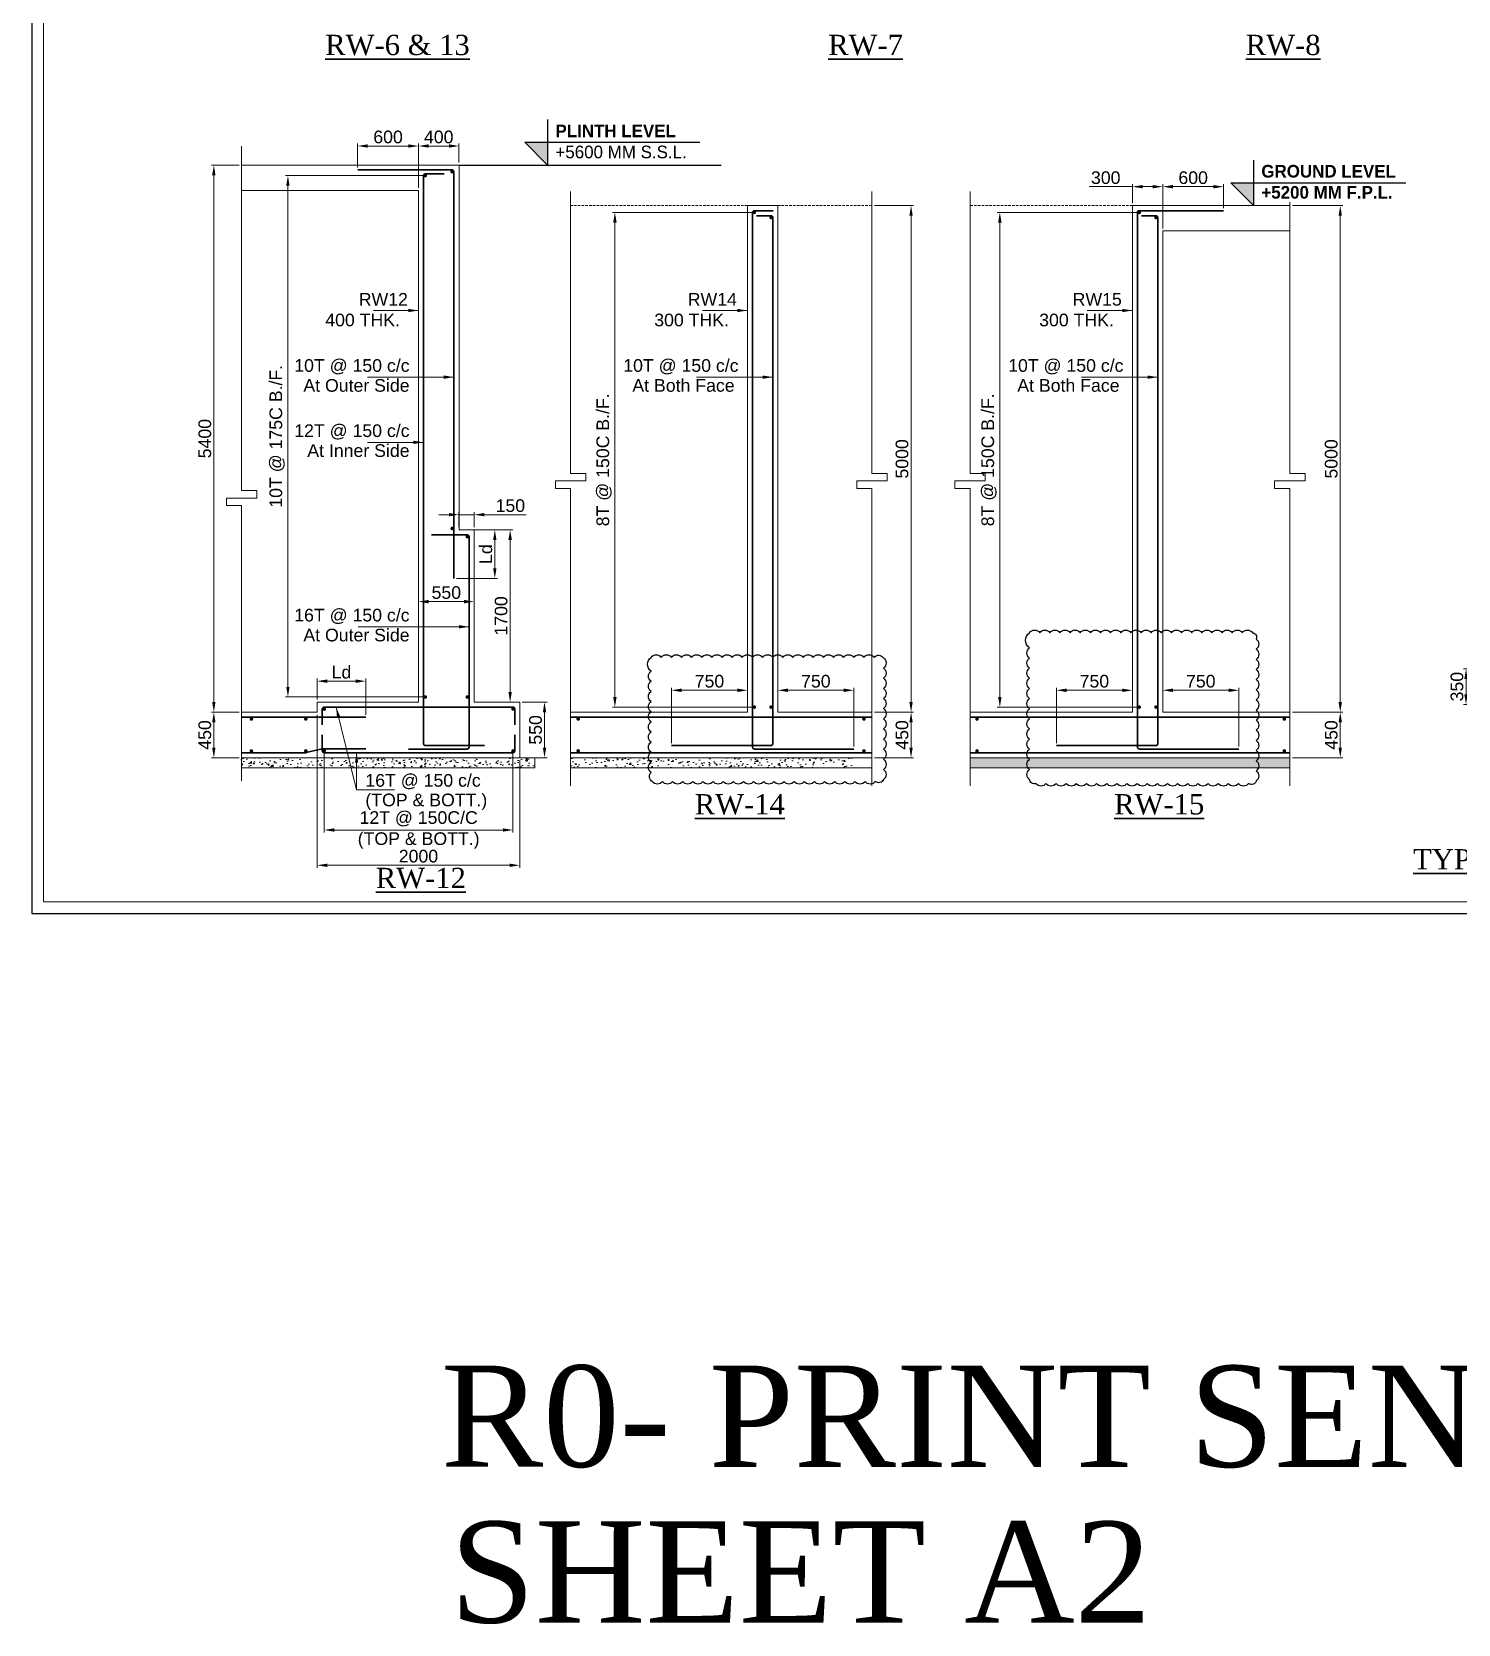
# Model space of a CAD drawing. Header units: millimetres. Extents: x 99112 to 332273, y 431815 to 552227.
# Drawn here: x 250858 to 264934, y 465558 to 481275 of the extents above; entities that cross this region are included whole.
import ezdxf

# ---------------------------------------------------------------- set-up
doc = ezdxf.new("R2010")
doc.units = ezdxf.units.MM
doc.header["$LTSCALE"] = 100
doc.header["$MEASUREMENT"] = 0
doc.linetypes.add('HIDDEN', pattern=[0.375, 0.25, -0.125])
for name, color, linetype, lineweight in [('CONCRETE', 7, 'Continuous', 20), ('DIM', 8, 'Continuous', 13), ('DONUT', 2, 'Continuous', 20), ('MAIN TEXT', 6, 'Continuous', 30), ('P.C.C HATCH', 8, 'Continuous', 20), ('REINF', 4, 'Continuous', 30), ('S- LEVEL', 1, 'Continuous', 25), ('SUNK', 251, 'Continuous', 9), ('TEXT', 255, 'Continuous', 25)]:
    doc.layers.add(name, color=color, linetype=linetype, lineweight=lineweight)
doc.layers.add('SBC COMMENTS', color=6, linetype='Continuous')
doc.styles.add('03_ALL SECTIONS.$0$STD-125', font='', dxfattribs={"height": 250})
doc.styles.add('ARIAL', font='arial.ttf')
doc.styles.add('TIMES NEW ROMAN', font='times.ttf', dxfattribs={"width": 0.8, "height": 12})
doc.styles.get('03_ALL SECTIONS.$0$STD-125').set_extended_font_data('Century Gothic')
doc.dimstyles.new('50', dxfattribs={"dimscale": 50, "dimtxt": 2.5, "dimasz": 2, "dimexe": 0.5, "dimexo": 0.5, "dimgap": 0.5, "dimtad": 1, "dimdec": 0, "dimzin": 3, "dimdsep": 46, "dimtxsty": 'ARIAL', "dimcen": 0, "dimdle": 1, "dimclrd": 256, "dimclre": 256, "dimclrt": 7, "dimadec": 0, "dimazin": 0, "dimtfac": 1, "dimtdec": 0, "dimtmove": 0, "dimatfit": 3, "dimfxl": 0, "dimtolj": 1, "dimtzin": 0, "dimlwd": -1, "dimlwe": -1, "dimarcsym": 0})
pattern_1 = [(50, (175759.28, 499995.12), (143.45204, -12.55043), [15, -165]), (355, (175759.28, 499995.12), (-27.75027, 150.43843), [12, -132]), (100.4514, (175771.23, 499994.08), (115.70188, 137.8879), [12.74804, -140.22842]), (46.1842, (175759.28, 500035.12), (213.4482, -33.1038), [22.5, -247.5]), (96.6356, (175777.07, 500032.36), (186.93254, 194.82357), [19.12206, -210.3426]), (351.1842, (175759.28, 500035.12), (186.9324, 194.8237), [18, -198]), (21, (175779.28, 500025.12), (119.38141, -80.52378), [15, -165]), (326, (175779.28, 500025.12), (48.66307, 145.03), [12, -132]), (71.4514, (175789.23, 500018.41), (168.04453, 64.5061), [12.74804, -140.22842]), (37.5, (175759.28, 499995.12), (2.43197, 66.57877), [0, -130.4, 0, -134, 0, -132.5]), (7.5, (175759.28, 499995.12), (52.61391, 78.88234), [0, -76.4, 0, -127.4, 0, -50.5]), (327.5, (175714.68, 499995.12), (106.764487, -4.510974), [0, -50, 0, -156, 0, -207]), (317.5, (175694.68, 499995.12), (116.63723, 20.021), [0, -65, 0, -103.6, 0, -147])]

# ---------------------------------------------------------------- blocks, each defined once
blk = doc.blocks.new('*D475')
at = {"layer": 'DIM', "transparency": 16777216}
for p, q in [((259173, 479560), (259560, 479560)), ((259535, 479460), (259535, 474660)), ((259173, 474560), (259560, 474560))]:
    blk.add_line(p, q, dxfattribs=at)
for points in [[(259551, 479460), (259518, 479460), (259535, 479560)], [(259518, 474660), (259551, 474660), (259535, 474560)]]:
    blk.add_solid(points, dxfattribs=at)
at = {"layer": 'DIM', "color": 7, "transparency": 16777216, "insert": (259446, 477060), "char_height": 125, "attachment_point": 5, "rotation": 90, "style": 'ARIAL'}
blk.add_mtext('\\A1;5000', dxfattribs=at)
blk = doc.blocks.new('*D477')
at = {"layer": 'DIM', "transparency": 16777216}
for p, q in [((259173, 474560), (259560, 474560)), ((259535, 474210), (259535, 474460)), ((259173, 474110), (259560, 474110))]:
    blk.add_line(p, q, dxfattribs=at)
for points in [[(259551, 474460), (259518, 474460), (259535, 474560)], [(259518, 474210), (259551, 474210), (259535, 474110)]]:
    blk.add_solid(points, dxfattribs=at)
at = {"layer": 'DIM', "color": 7, "transparency": 16777216, "insert": (259446, 474335), "char_height": 125, "attachment_point": 5, "rotation": 90, "style": 'ARIAL'}
blk.add_mtext('\\A1;450', dxfattribs=at)
blk = doc.blocks.new('*D470')
at = {"layer": 'DIM', "transparency": 16777216}
for p, q in [((263298, 479560), (263796, 479560)), ((263771, 479460), (263771, 474660)), ((263298, 474560), (263796, 474560))]:
    blk.add_line(p, q, dxfattribs=at)
for points in [[(263787, 479460), (263754, 479460), (263771, 479560)], [(263754, 474660), (263787, 474660), (263771, 474560)]]:
    blk.add_solid(points, dxfattribs=at)
at = {"layer": 'DIM', "color": 7, "transparency": 16777216, "insert": (263682, 477060), "char_height": 125, "attachment_point": 5, "rotation": 90, "style": 'ARIAL'}
blk.add_mtext('\\A1;5000', dxfattribs=at)
blk = doc.blocks.new('*D471')
at = {"layer": 'DIM', "transparency": 16777216}
for p, q in [((263298, 474560), (263796, 474560)), ((263771, 474210), (263771, 474460)), ((263298, 474110), (263796, 474110))]:
    blk.add_line(p, q, dxfattribs=at)
for points in [[(263787, 474460), (263754, 474460), (263771, 474560)], [(263754, 474210), (263787, 474210), (263771, 474110)]]:
    blk.add_solid(points, dxfattribs=at)
at = {"layer": 'DIM', "color": 7, "transparency": 16777216, "insert": (263682, 474335), "char_height": 125, "attachment_point": 5, "rotation": 90, "style": 'ARIAL'}
blk.add_mtext('\\A1;450', dxfattribs=at)
blk = doc.blocks.new('*D474')
at = {"layer": 'DIM', "transparency": 16777216}
for p, q in [((254673, 479735), (254673, 480173)), ((254773, 480148), (254973, 480148)), ((255073, 479985), (255073, 480173))]:
    blk.add_line(p, q, dxfattribs=at)
for points in [[(254773, 480165), (254773, 480132), (254673, 480148)], [(254973, 480132), (254973, 480165), (255073, 480148)]]:
    blk.add_solid(points, dxfattribs=at)
at = {"layer": 'DIM', "color": 7, "transparency": 16777216, "insert": (254873, 480237), "char_height": 125, "attachment_point": 5, "style": 'ARIAL'}
blk.add_mtext('\\A1;400', dxfattribs=at)
blk = doc.blocks.new('*D478')
at = {"layer": 'DIM', "transparency": 16777216}
for p, q in [((254073, 479937), (254073, 480173)), ((254573, 480148), (254173, 480148)), ((254673, 479985), (254673, 480173))]:
    blk.add_line(p, q, dxfattribs=at)
for points in [[(254173, 480165), (254173, 480132), (254073, 480148)], [(254573, 480132), (254573, 480165), (254673, 480148)]]:
    blk.add_solid(points, dxfattribs=at)
at = {"layer": 'DIM', "color": 7, "transparency": 16777216, "insert": (254373, 480237), "char_height": 125, "attachment_point": 5, "style": 'ARIAL'}
blk.add_mtext('\\A1;600', dxfattribs=at)
blk = doc.blocks.new('*D484')
at = {"layer": 'DIM', "transparency": 16777216}
for p, q in [((257962, 479493), (256587, 479493)), ((256612, 479393), (256612, 474710)), ((257963, 474610), (256587, 474610))]:
    blk.add_line(p, q, dxfattribs=at)
for points in [[(256629, 479393), (256595, 479393), (256612, 479493)], [(256595, 474710), (256629, 474710), (256612, 474610)]]:
    blk.add_solid(points, dxfattribs=at)
at = {"layer": 'DIM', "color": 7, "transparency": 16777216, "insert": (256505, 477051), "char_height": 125, "attachment_point": 5, "rotation": 90, "style": 'ARIAL'}
blk.add_mtext('\\A1;8T @ 150C B./F.', dxfattribs=at)
blk = doc.blocks.new('*D485')
at = {"layer": 'DIM', "transparency": 16777216}
for p, q in [((254716, 479856), (253360, 479856)), ((253385, 479756), (253385, 474810)), ((254716, 474710), (253360, 474710))]:
    blk.add_line(p, q, dxfattribs=at)
for points in [[(253401, 479756), (253368, 479756), (253385, 479856)], [(253368, 474810), (253401, 474810), (253385, 474710)]]:
    blk.add_solid(points, dxfattribs=at)
at = {"layer": 'DIM', "color": 7, "transparency": 16777216, "insert": (253278, 477283), "char_height": 125, "attachment_point": 5, "rotation": 90, "style": 'ARIAL'}
blk.add_mtext('\\A1;10T @ 175C B./F.', dxfattribs=at)
blk = doc.blocks.new('*D486')
at = {"layer": 'DIM', "transparency": 16777216}
for p, q in [((261762, 479493), (260386, 479493)), ((260411, 479393), (260411, 474710)), ((261762, 474610), (260386, 474610))]:
    blk.add_line(p, q, dxfattribs=at)
for points in [[(260428, 479393), (260394, 479393), (260411, 479493)], [(260394, 474710), (260428, 474710), (260411, 474610)]]:
    blk.add_solid(points, dxfattribs=at)
at = {"layer": 'DIM', "color": 7, "transparency": 16777216, "insert": (260304, 477051), "char_height": 125, "attachment_point": 5, "rotation": 90, "style": 'ARIAL'}
blk.add_mtext('\\A1;8T @ 150C B./F.', dxfattribs=at)
blk = doc.blocks.new('03_ALL SECTIONS.$0$A$C3CA661EA')
at = {"layer": 'S- LEVEL', "ltscale": 1000}
h = blk.add_hatch(color=67, dxfattribs=at)
h.dxf.hatch_style = 1
h.paths.add_polyline_path([(0, 300), (-300, 300), (0, 0)])
blk.add_lwpolyline([(0, 600), (0, 0), (-300, 300), (2004, 300)], dxfattribs=at)
blk = doc.blocks.new('*D552')
at = {"layer": 'DIM', "transparency": 16777216}
for p, q in [((265162, 474987), (264987, 474987)), ((265012, 474737), (265012, 474887)), ((265162, 474637), (264987, 474637))]:
    blk.add_line(p, q, dxfattribs=at)
for points in [[(265028, 474887), (264995, 474887), (265012, 474987)], [(264995, 474737), (265028, 474737), (265012, 474637)]]:
    blk.add_solid(points, dxfattribs=at)
at = {"layer": 'DIM', "color": 7, "transparency": 16777216, "insert": (264923, 474812), "char_height": 125, "attachment_point": 5, "rotation": 90, "style": 'ARIAL'}
blk.add_mtext('\\A1;350', dxfattribs=at)
blk = doc.blocks.new('*D558')
at = {"layer": 'DIM', "transparency": 16777216}
for p, q in [((252902, 479960), (252629, 479960)), ((252654, 479860), (252654, 474660)), ((252902, 474560), (252629, 474560))]:
    blk.add_line(p, q, dxfattribs=at)
for points in [[(252670, 479860), (252637, 479860), (252654, 479960)], [(252637, 474660), (252670, 474660), (252654, 474560)]]:
    blk.add_solid(points, dxfattribs=at)
at = {"layer": 'DIM', "color": 7, "transparency": 16777216, "insert": (252565, 477260), "char_height": 125, "attachment_point": 5, "rotation": 90, "style": 'ARIAL'}
blk.add_mtext('\\A1;5400', dxfattribs=at)
blk = doc.blocks.new('*D559')
at = {"layer": 'DIM', "transparency": 16777216}
for p, q in [((252902, 474560), (252629, 474560)), ((252654, 474460), (252654, 474210)), ((252902, 474110), (252629, 474110))]:
    blk.add_line(p, q, dxfattribs=at)
for points in [[(252670, 474460), (252637, 474460), (252654, 474560)], [(252637, 474210), (252670, 474210), (252654, 474110)]]:
    blk.add_solid(points, dxfattribs=at)
at = {"layer": 'DIM', "color": 7, "transparency": 16777216, "insert": (252565, 474335), "char_height": 125, "attachment_point": 5, "rotation": 90, "style": 'ARIAL'}
blk.add_mtext('\\A1;450', dxfattribs=at)
blk = doc.blocks.new('*D723')
at = {"layer": 'DIM', "transparency": 16777216}
for p, q in [((255098, 476360), (255452, 476360)), ((255427, 476260), (255427, 475980)), ((255048, 475880), (255452, 475880))]:
    blk.add_line(p, q, dxfattribs=at)
for points in [[(255443, 476260), (255410, 476260), (255427, 476360)], [(255410, 475980), (255443, 475980), (255427, 475880)]]:
    blk.add_solid(points, dxfattribs=at)
at = {"layer": 'DIM', "color": 7, "transparency": 16777216, "insert": (255338, 476120), "char_height": 125, "attachment_point": 5, "rotation": 90, "style": 'ARIAL'}
blk.add_mtext('\\A1;Ld', dxfattribs=at)
blk = doc.blocks.new('*D724')
at = {"layer": 'DIM', "transparency": 16777216}
for p, q in [((255248, 476360), (255603, 476360)), ((255578, 474760), (255578, 476260)), ((255248, 474660), (255603, 474660))]:
    blk.add_line(p, q, dxfattribs=at)
for points in [[(255595, 476260), (255561, 476260), (255578, 476360)], [(255561, 474760), (255595, 474760), (255578, 474660)]]:
    blk.add_solid(points, dxfattribs=at)
at = {"layer": 'DIM', "color": 7, "transparency": 16777216, "insert": (255489, 475510), "char_height": 125, "attachment_point": 5, "rotation": 90, "style": 'ARIAL'}
blk.add_mtext('\\A1;1700', dxfattribs=at)
blk = doc.blocks.new('*D725')
at = {"layer": 'DIM', "transparency": 16777216}
for p, q in [((255073, 476385), (255073, 476534)), ((255223, 476385), (255223, 476534)), ((254973, 476509), (254873, 476509)), ((255073, 476509), (255223, 476509)), ((255323, 476509), (255737, 476509))]:
    blk.add_line(p, q, dxfattribs=at)
for points in [[(254973, 476493), (254973, 476526), (255073, 476509)], [(255323, 476526), (255323, 476493), (255223, 476509)]]:
    blk.add_solid(points, dxfattribs=at)
at = {"layer": 'DIM', "color": 7, "transparency": 16777216, "insert": (255580, 476598), "char_height": 125, "attachment_point": 5, "style": 'ARIAL'}
blk.add_mtext('\\A1;150', dxfattribs=at)
blk = doc.blocks.new('*D726')
at = {"layer": 'DIM', "transparency": 16777216}
for p, q in [((254673, 475731), (254673, 475626)), ((254773, 475651), (255123, 475651)), ((255223, 475731), (255223, 475626))]:
    blk.add_line(p, q, dxfattribs=at)
for points in [[(254773, 475668), (254773, 475634), (254673, 475651)], [(255123, 475634), (255123, 475668), (255223, 475651)]]:
    blk.add_solid(points, dxfattribs=at)
at = {"layer": 'DIM', "color": 7, "transparency": 16777216, "insert": (254948, 475740), "char_height": 125, "attachment_point": 5, "style": 'ARIAL'}
blk.add_mtext('\\A1;550', dxfattribs=at)
blk = doc.blocks.new('*D738')
at = {"layer": 'DIM', "transparency": 16777216}
for p, q in [((253743, 474155), (253743, 473372)), ((255606, 474153), (255606, 473372)), ((253843, 473397), (255506, 473397))]:
    blk.add_line(p, q, dxfattribs=at)
for points in [[(253843, 473414), (253843, 473380), (253743, 473397)], [(255506, 473380), (255506, 473414), (255606, 473397)]]:
    blk.add_solid(points, dxfattribs=at)
at = {"layer": 'DIM', "color": 7, "transparency": 16777216, "insert": (254675, 473397), "char_height": 125, "attachment_point": 5, "style": 'ARIAL'}
blk.add_mtext('\\A1;{12T @ 150C/C\\P(TOP & BOTT.)}', dxfattribs=at)
blk = doc.blocks.new('*D739')
at = {"layer": 'DIM', "transparency": 16777216}
for p, q in [((253673, 474535), (253673, 473024)), ((255673, 474085), (255673, 473024)), ((253773, 473049), (255573, 473049))]:
    blk.add_line(p, q, dxfattribs=at)
for points in [[(253773, 473065), (253773, 473032), (253673, 473049)], [(255573, 473032), (255573, 473065), (255673, 473049)]]:
    blk.add_solid(points, dxfattribs=at)
at = {"layer": 'DIM', "color": 7, "transparency": 16777216, "insert": (254673, 473138), "char_height": 125, "attachment_point": 5, "style": 'ARIAL'}
blk.add_mtext('\\A1;2000', dxfattribs=at)
blk = doc.blocks.new('*D740')
at = {"layer": 'DIM', "transparency": 16777216}
for p, q in [((255698, 474660), (255942, 474660)), ((255917, 474560), (255917, 474210)), ((255698, 474110), (255942, 474110))]:
    blk.add_line(p, q, dxfattribs=at)
for points in [[(255934, 474560), (255901, 474560), (255917, 474660)], [(255901, 474210), (255934, 474210), (255917, 474110)]]:
    blk.add_solid(points, dxfattribs=at)
at = {"layer": 'DIM', "color": 7, "transparency": 16777216, "insert": (255829, 474385), "char_height": 125, "attachment_point": 5, "rotation": 90, "style": 'ARIAL'}
blk.add_mtext('\\A1;550', dxfattribs=at)
blk = doc.blocks.new('*D870')
at = {"layer": 'DIM', "transparency": 16777216}
for p, q in [((257170, 474255), (257170, 474801)), ((257920, 474585), (257920, 474801)), ((257820, 474776), (257270, 474776))]:
    blk.add_line(p, q, dxfattribs=at)
for points in [[(257270, 474793), (257270, 474759), (257170, 474776)], [(257820, 474759), (257820, 474793), (257920, 474776)]]:
    blk.add_solid(points, dxfattribs=at)
at = {"layer": 'DIM', "color": 7, "transparency": 16777216, "insert": (257545, 474865), "char_height": 125, "attachment_point": 5, "style": 'ARIAL'}
blk.add_mtext('\\A1;750', dxfattribs=at)
blk = doc.blocks.new('*D871')
at = {"layer": 'DIM', "transparency": 16777216}
for p, q in [((258220, 474585), (258220, 474801)), ((258970, 474220), (258970, 474801)), ((258320, 474776), (258870, 474776))]:
    blk.add_line(p, q, dxfattribs=at)
for points in [[(258320, 474793), (258320, 474759), (258220, 474776)], [(258870, 474759), (258870, 474793), (258970, 474776)]]:
    blk.add_solid(points, dxfattribs=at)
at = {"layer": 'DIM', "color": 7, "transparency": 16777216, "insert": (258595, 474865), "char_height": 125, "attachment_point": 5, "style": 'ARIAL'}
blk.add_mtext('\\A1;750', dxfattribs=at)
blk = doc.blocks.new('*D872')
at = {"layer": 'DIM', "transparency": 16777216}
for p, q in [((260969, 474255), (260969, 474801)), ((261719, 474585), (261719, 474801)), ((261619, 474776), (261069, 474776))]:
    blk.add_line(p, q, dxfattribs=at)
for points in [[(261069, 474793), (261069, 474759), (260969, 474776)], [(261619, 474759), (261619, 474793), (261719, 474776)]]:
    blk.add_solid(points, dxfattribs=at)
at = {"layer": 'DIM', "color": 7, "transparency": 16777216, "insert": (261344, 474865), "char_height": 125, "attachment_point": 5, "style": 'ARIAL'}
blk.add_mtext('\\A1;750', dxfattribs=at)
blk = doc.blocks.new('*D873')
at = {"layer": 'DIM', "transparency": 16777216}
for p, q in [((262019, 474585), (262019, 474801)), ((262769, 474220), (262769, 474801)), ((262119, 474776), (262669, 474776))]:
    blk.add_line(p, q, dxfattribs=at)
for points in [[(262119, 474793), (262119, 474759), (262019, 474776)], [(262669, 474759), (262669, 474793), (262769, 474776)]]:
    blk.add_solid(points, dxfattribs=at)
at = {"layer": 'DIM', "color": 7, "transparency": 16777216, "insert": (262394, 474865), "char_height": 125, "attachment_point": 5, "style": 'ARIAL'}
blk.add_mtext('\\A1;750', dxfattribs=at)
blk = doc.blocks.new('*D885')
at = {"layer": 'DIM', "transparency": 16777216}
for p, q in [((253673, 474685), (253673, 474891)), ((253773, 474866), (254053, 474866)), ((254153, 474535), (254153, 474891))]:
    blk.add_line(p, q, dxfattribs=at)
for points in [[(253773, 474883), (253773, 474849), (253673, 474866)], [(254053, 474849), (254053, 474883), (254153, 474866)]]:
    blk.add_solid(points, dxfattribs=at)
at = {"layer": 'DIM', "color": 7, "transparency": 16777216, "insert": (253913, 474954), "char_height": 125, "attachment_point": 5, "style": 'ARIAL'}
blk.add_mtext('\\A1;Ld', dxfattribs=at)
blk = doc.blocks.new('*D890')
at = {"layer": 'DIM', "transparency": 16777216}
for p, q in [((261719, 479747), (261294, 479747)), ((261719, 479583), (261719, 479772)), ((261919, 479747), (261819, 479747)), ((262019, 479333), (262019, 479772))]:
    blk.add_line(p, q, dxfattribs=at)
for points in [[(261819, 479763), (261819, 479730), (261719, 479747)], [(261919, 479730), (261919, 479763), (262019, 479747)]]:
    blk.add_solid(points, dxfattribs=at)
at = {"layer": 'DIM', "color": 7, "transparency": 16777216, "insert": (261456, 479835), "char_height": 125, "attachment_point": 5, "style": 'ARIAL'}
blk.add_mtext('\\A1;300', dxfattribs=at)
blk = doc.blocks.new('*D891')
at = {"layer": 'DIM', "transparency": 16777216}
for p, q in [((262019, 479583), (262019, 479772)), ((262119, 479747), (262519, 479747)), ((262619, 479535), (262619, 479772))]:
    blk.add_line(p, q, dxfattribs=at)
for points in [[(262119, 479763), (262119, 479730), (262019, 479747)], [(262519, 479730), (262519, 479763), (262619, 479747)]]:
    blk.add_solid(points, dxfattribs=at)
at = {"layer": 'DIM', "color": 7, "transparency": 16777216, "insert": (262319, 479835), "char_height": 125, "attachment_point": 5, "style": 'ARIAL'}
blk.add_mtext('\\A1;600', dxfattribs=at)

msp = doc.modelspace()

# ---------------------------------------------------------------- hatches: boundary and pattern name
at = {"layer": 'P.C.C HATCH'}
h = msp.add_hatch(dxfattribs=at)
h.set_pattern_fill('AR-CONC', color=256, scale=20, style=0)
h.set_pattern_definition(pattern_1)
h.paths.add_polyline_path([(263272.8, 474110), (260117.5, 474110), (260117.5, 474010), (263272.8, 474010)])
h.paths.add_polyline_path([(263586.8, 474163.4), (263586.8, 474506.7), (263777, 474506.7), (263777, 474163.4)], flags=9)
h = msp.add_hatch(dxfattribs=at)
h.set_pattern_fill('AR-CONC', color=256, scale=20, style=0)
h.set_pattern_definition([(50, (176418.28, 499995.12), (143.45204, -12.55043), [15, -165]), (355, (176418.28, 499995.12), (-27.75027, 150.43843), [12, -132]), (100.4514, (176430.24, 499994.08), (115.70188, 137.8879), [12.74804, -140.22842]), (46.1842, (176418.28, 500035.12), (213.4482, -33.1038), [22.5, -247.5]), (96.6356, (176436.07, 500032.36), (186.93254, 194.8236), [19.12206, -210.3426]), (351.1842, (176418.28, 500035.12), (186.9324, 194.8237), [18, -198]), (21, (176438.28, 500025.12), (119.38141, -80.52378), [15, -165]), (326, (176438.28, 500025.12), (48.66307, 145.03), [12, -132]), (71.4514, (176448.23, 500018.41), (168.04453, 64.5061), [12.74804, -140.22842]), (37.5, (176418.284, 499995.12), (2.43197, 66.57877), [0, -130.4, 0, -134, 0, -132.5]), (7.5, (176418.284, 499995.12), (52.61391, 78.88234), [0, -76.4, 0, -127.4, 0, -50.5]), (327.5, (176373.684, 499995.12), (106.764487, -4.510974), [0, -50, 0, -156, 0, -207]), (317.5, (176353.68, 499995.12), (116.63723, 20.021), [0, -65, 0, -103.6, 0, -147])])
h.paths.add_polyline_path([(255823.3, 474010), (255823.3, 474110), (252927.3, 474110), (252927.3, 474010)])
h = msp.add_hatch(dxfattribs=at)
h.set_pattern_fill('AR-CONC', color=256, scale=20, style=0)
h.set_pattern_definition(pattern_1)
h.paths.add_polyline_path([(258955.7, 474110), (256175.1, 474110), (256175.1, 474010), (258955.7, 474010)])

# ---------------------------------------------------------------- linework, layer by layer
at = {"color": 5}
msp.add_lwpolyline([(250857.6, 472573.6), (285016.6, 472573.6), (285016.6, 496776.7), (250857.6, 496776.7)], close=True, dxfattribs=at)
at = {"layer": 'CONCRETE'}
for p, q in [((252927.3, 479960, 389.1), (255073.3, 479960, 389.1)), ((255073.3, 476360, 389.1), (255073.3, 479960, 389.1)), ((252927.3, 479710, 389.1), (254673.3, 479710, 389.1)), ((254673.3, 474660, 389.1), (254673.3, 479710, 389.1)), ((257920.2, 479560, 389.1), (258220.2, 479560, 389.1)), ((257920.2, 479560, 389.1), (257920.2, 474560, 389.1)), ((258220.2, 479560, 389.1), (258220.2, 474560, 389.1)), ((261719.2, 479560, 389.1), (263272.8, 479560, 389.1)), ((261719.2, 479560, 389.1), (261719.2, 474560, 389.1)), ((262019.2, 479310, 389.1), (263272.8, 479310, 389.1)), ((262019.2, 479310, 389.1), (262019.2, 474560, 389.1)), ((255073.3, 476360, 389.1), (255223.3, 476360, 389.1)), ((255223.3, 476360, 389.1), (255223.3, 474660, 389.1)), ((254673.3, 474660, 389.1), (253673.3, 474660, 389.1)), ((253673.3, 474560, 389.1), (253673.3, 474660, 389.1)), ((255673.3, 474660, 389.1), (255223.3, 474660, 389.1)), ((255673.3, 474110, 389.1), (255673.3, 474660, 389.1)), ((253673.3, 474560, 389.1), (252927.3, 474560, 389.1)), ((256175.1, 474560, 389.1), (257920.2, 474560, 389.1)), ((257920.2, 474560, 389.1), (256175.1, 474560, 389.1)), ((258220.2, 474560, 389.1), (259148.1, 474560, 389.1)), ((259148.1, 474560, 389.1), (258220.2, 474560, 389.1)), ((260117.5, 474560, 389.1), (261719.2, 474560, 389.1)), ((261719.2, 474560, 389.1), (260117.5, 474560, 389.1)), ((262019.2, 474560, 389.1), (263272.8, 474560, 389.1)), ((263272.8, 474560, 389.1), (262019.2, 474560, 389.1)), ((255823.3, 474110, 389.1), (252927.3, 474110, 389.1)), ((255823.3, 474110, 389.1), (255823.3, 474010, 389.1)), ((259148.1, 474110, 389.1), (256175.1, 474110, 389.1)), ((263272.8, 474110, 389.1), (260117.5, 474110, 389.1)), ((255823.3, 474010, 389.1), (252927.3, 474010, 389.1)), ((259148.1, 474010, 389.1), (256175.1, 474010, 389.1)), ((263272.8, 474010, 389.1), (260117.5, 474010, 389.1))]:
    msp.add_line(p, q, dxfattribs=at)
at = {"layer": 'CONCRETE', "color": 5, "lineweight": 9}
for points, elevation in [([(252927.3, 480148.1), (252927.3, 476748.3), (253077.3, 476748.3), (253077.3, 476673.3), (252777.3, 476673.3), (252777.3, 476598.3), (252927.3, 476598.3), (252927.3, 473883)], 778.2), ([(256175.1, 479697.8), (256175.1, 476917.2), (256325.1, 476917.2), (256325.1, 476842.2), (256025.1, 476842.2), (256025.1, 476767.2), (256175.1, 476767.2), (256175.1, 473832.3)], 389.1), ([(259148.1, 479697.8), (259148.1, 476917.2), (259298.1, 476917.2), (259298.1, 476842.2), (258998.1, 476842.2), (258998.1, 476767.2), (259148.1, 476767.2), (259148.1, 473832.3)], 389.1), ([(260117.5, 479697.8), (260117.5, 476917.2), (260267.5, 476917.2), (260267.5, 476842.2), (259967.5, 476842.2), (259967.5, 476767.2), (260117.5, 476767.2), (260117.5, 473832.3)], 389.1), ([(263272.8, 479594), (263272.8, 476917.2), (263422.8, 476917.2), (263422.8, 476842.2), (263122.8, 476842.2), (263122.8, 476767.2), (263272.8, 476767.2), (263272.8, 473832.3)], 389.1)]:
    msp.add_lwpolyline(points, dxfattribs=dict(at, elevation=elevation))
at = {"layer": 'DIM', "linetype": 'HIDDEN'}
for p, q in [((257920.2, 479560, 389.1), (256175.1, 479560, 389.1)), ((258220.2, 479560, 389.1), (259148.1, 479560, 389.1)), ((261719.2, 479560, 389.1), (260117.5, 479560, 389.1))]:
    msp.add_line(p, q, dxfattribs=at)
at = {"layer": 'DONUT', "const_width": 17.5}
for points, elevation in [([(254731.9, 479856.1, 1), (254749.4, 479856.1, 1)], 401.4), ([(254997, 479894.4, 1), (255014.5, 479894.4, 1)], 401.4), ([(257978.7, 479492.5, 1), (257996.2, 479492.5, 1)], 401.4), ([(258144.1, 479442.5, 1), (258161.6, 479442.5, 1)], 389.1), ([(261777.8, 479492.5, 1), (261795.3, 479492.5, 1)], 401.4), ([(261943.2, 479442.5, 1), (261960.7, 479442.5, 1)], 389.1), ([(255014.6, 476373.5, -1), (254997.1, 476373.5, -1)], 389.1), ([(255164.6, 476292.5, -1), (255147.1, 476292.5, -1)], 389.1), ([(254749.6, 474710, -1), (254732.1, 474710, -1)], 389.1), ([(255147.1, 474710, 1), (255164.6, 474710, 1)], 389.1), ([(253015.9, 474492.5, 1), (253033.4, 474492.5, 1)], 389.1), ([(253552.6, 474492.5, 1), (253570.1, 474492.5, 1)], 389.1), ([(253734.6, 474590, 1), (253752.1, 474590, 1)], 389.1), ([(255597.1, 474592.5, 1), (255614.6, 474592.5, 1)], 389.1), ([(256240.8, 474492.5, 1), (256258.3, 474492.5, 1)], 389.1), ([(257996.5, 474610, -1), (257979, 474610, -1)], 389.1), ([(258143.9, 474610, 1), (258161.4, 474610, 1)], 389.1), ([(259060.6, 474492.5, 1), (259078.1, 474492.5, 1)], 389.1), ([(260177.4, 474492.5, 1), (260194.9, 474492.5, 1)], 389.1), ([(261795.6, 474610, -1), (261778.1, 474610, -1)], 389.1), ([(261942.9, 474610, 1), (261960.4, 474610, 1)], 389.1), ([(263210.2, 474492.5, 1), (263227.7, 474492.5, 1)], 389.1), ([(253015.9, 474177.5, -1), (253033.4, 474177.5, -1)], 389.1), ([(253552.6, 474177.5, -1), (253570.1, 474177.5, -1)], 389.1), ([(253734.6, 474180, 1), (253752.1, 474180, 1)], 389.1), ([(255597.1, 474177.5, -1), (255614.6, 474177.5, -1)], 389.1), ([(256240.8, 474177.5, -1), (256258.3, 474177.5, -1)], 389.1), ([(259060.6, 474177.5, -1), (259078.1, 474177.5, -1)], 389.1), ([(260177.4, 474177.5, -1), (260194.9, 474177.5, -1)], 389.1), ([(263210.2, 474177.5, -1), (263227.7, 474177.5, -1)], 389.1)]:
    msp.add_lwpolyline(points, format="xyb", close=True, dxfattribs=dict(at, elevation=elevation))
at = {"layer": 'REINF'}
for p, q in [((254803, 476310, 389.1), (255155.8, 476310, 389.1)), ((255173.3, 476292.5, 389.1), (255173.3, 474215, 389.1)), ((254573.3, 474195, 389.1), (255153.3, 474195, 389.1))]:
    msp.add_line(p, q, dxfattribs=at)
at = {"layer": 'REINF', "elevation": 389.1}
for points in [[(254073.2, 479911.9), (255005.7, 479911.9, -0.4141896), (255023.2, 479894.4), (255023.3, 475880)], [(254927.5, 479873.6), (254740.6, 479873.6, 0.414238), (254723.1, 479856.1), (254723.4, 474250, 0.4141991), (254743.4, 474230), (255323.8, 474230)], [(258009.7, 479460), (258152.9, 479460, -0.414238), (258170.4, 479442.5), (258170.1, 474250, -0.4141981), (258150.1, 474230), (257170.2, 474230)], [(258174.3, 479510), (257987.5, 479510, 0.414238), (257970, 479492.5), (257970.3, 474215, 0.4141982), (257990.3, 474195), (258970.2, 474195)], [(261808.8, 479460), (261952, 479460, -0.414238), (261969.5, 479442.5), (261969.2, 474250, -0.4141981), (261949.2, 474230), (260969.2, 474230)], [(262619.2, 479510), (261786.5, 479510, 0.414238), (261769, 479492.5), (261769.3, 474215, 0.4141982), (261789.3, 474195), (262769.2, 474195)], [(255623.3, 474435), (255623.3, 474592.5, 0.4142252), (255605.8, 474610), (253743.3, 474610, 0.4142136), (253723.3, 474590), (253723.3, 474435)], [(253723.3, 474335), (253723.3, 474180, 0.4142136), (253743.3, 474160), (255605.8, 474160, 0.4142019), (255623.3, 474177.5), (255623.3, 474335)], [(254153.3, 474199.5), (253723.3, 474199.5), (253565.7, 474160.5, -0.0539723), (253561.4, 474160), (252927.3, 474160)]]:
    msp.add_lwpolyline(points, format="xyb", dxfattribs=at)
for points in [[(254153.3, 474510), (252927.3, 474510)], [(259148.1, 474510), (256175.1, 474510)], [(263272.8, 474510), (260117.5, 474510)], [(259148.1, 474160), (256175.1, 474160)], [(263272.8, 474160), (260117.5, 474160)]]:
    msp.add_lwpolyline(points, dxfattribs=at)
at = {"layer": 'REINF'}
for centre, radius, start, end in [((255155.8, 476292.5, 389.1), 17.5, 0, 90), ((255153.3, 474215, 389.1), 20, 270, 0)]:
    msp.add_arc(centre, radius, start, end, dxfattribs=at)
at = {"layer": 'S- LEVEL', "ltscale": 1000}
msp.add_line((255073.3, 479960, 389.1), (257661.6, 479960, 389.1), dxfattribs=at)
at = {"layer": 'SBC COMMENTS'}
for points in [[(260704.2, 475344.4, -0.5205671), (260804.2, 475344.4, -0.5205671), (260904.2, 475344.4, -0.5205671), (261004.2, 475344.4, -0.5205671), (261104.2, 475344.4, -0.5205671), (261204.2, 475344.4, -0.5205671), (261304.2, 475344.4, -0.5205671), (261404.2, 475344.4, -0.5205671), (261504.2, 475344.4, -0.5205671), (261604.2, 475344.4, -0.5205671), (261704.2, 475344.4, -0.5205671), (261804.2, 475344.4, -0.5205671), (261904.2, 475344.4, -0.5205671), (262004.2, 475344.4, -0.5205671), (262104.2, 475344.4, -0.5205671), (262204.2, 475344.4, -0.5205671), (262304.2, 475344.4, -0.5205671), (262404.2, 475344.4, -0.5205671), (262504.2, 475344.4, -0.5205671), (262604.2, 475344.4, -0.5205671), (262704.2, 475344.4, -0.5205671), (262804.2, 475344.4, -0.5205671), (262904.2, 475344.4, -0.5205671), (262941, 475281.2, -0.5205671), (262941, 475181.2, -0.5205671), (262941, 475081.2, -0.5205671), (262941, 474981.2, -0.5205671), (262941, 474881.2, -0.5205671), (262941, 474781.2, -0.5205671), (262941, 474681.2, -0.5205671), (262941, 474581.2, -0.5205671), (262941, 474481.2, -0.5205671), (262941, 474381.2, -0.5205671), (262941, 474281.2, -0.5205671), (262941, 474181.2, -0.5205671), (262941, 474081.2, -0.5205671), (262941, 473981.2, -0.5205671), (262941, 473881.2, -0.5205671), (262865.9, 473856.3, -0.5205671), (262765.9, 473856.3, -0.5205671), (262665.9, 473856.3, -0.5205671), (262565.9, 473856.3, -0.5205671), (262465.9, 473856.3, -0.5205671), (262365.9, 473856.3, -0.5205671), (262265.9, 473856.3, -0.5205671), (262165.9, 473856.3, -0.5205671), (262065.9, 473856.3, -0.5205671), (261965.9, 473856.3, -0.5205671), (261865.9, 473856.3, -0.5205671), (261765.9, 473856.3, -0.5205671), (261665.9, 473856.3, -0.5205671), (261565.9, 473856.3, -0.5205671), (261465.9, 473856.3, -0.5205671), (261365.9, 473856.3, -0.5205671), (261265.9, 473856.3, -0.5205671), (261165.9, 473856.3, -0.5205671), (261065.9, 473856.3, -0.5205671), (260965.9, 473856.3, -0.5205671), (260865.9, 473856.3, -0.5205671), (260765.9, 473856.3, -0.5205671), (260704.2, 473894.5, -0.5205671), (260704.2, 473994.5, -0.5205671), (260704.2, 474094.5, -0.5205671), (260704.2, 474194.5, -0.5205671), (260704.2, 474294.5, -0.5205671), (260704.2, 474394.5, -0.5205671), (260704.2, 474494.5, -0.5205671), (260704.2, 474594.5, -0.5205671), (260704.2, 474694.5, -0.5205671), (260704.2, 474794.5, -0.5205671), (260704.2, 474894.5, -0.5205671), (260704.2, 474994.5, -0.5205671), (260704.2, 475094.5, -0.5205671), (260704.2, 475194.5, -0.5205671)], [(256969.2, 475101.1, -0.5205671), (257069.2, 475101.1, -0.5205671), (257169.2, 475101.1, -0.5205671), (257269.2, 475101.1, -0.5205671), (257369.2, 475101.1, -0.5205671), (257469.2, 475101.1, -0.5205671), (257569.2, 475101.1, -0.5205671), (257669.2, 475101.1, -0.5205671), (257769.2, 475101.1, -0.5205671), (257869.2, 475101.1, -0.5205671), (257969.2, 475101.1, -0.5205671), (258069.2, 475101.1, -0.5205671), (258169.2, 475101.1, -0.5205671), (258269.2, 475101.1, -0.5205671), (258369.2, 475101.1, -0.5205671), (258469.2, 475101.1, -0.5205671), (258569.2, 475101.1, -0.5205671), (258669.2, 475101.1, -0.5205671), (258769.2, 475101.1, -0.5205671), (258869.2, 475101.1, -0.5205671), (258969.2, 475101.1, -0.5205671), (259069.2, 475101.1, -0.5205671), (259169.2, 475101.1, -0.5205671), (259262.8, 475094.8, -0.5205671), (259262.8, 474994.8, -0.5205671), (259262.8, 474894.8, -0.5205671), (259262.8, 474794.8, -0.5205671), (259262.8, 474694.8, -0.5205671), (259262.8, 474594.8, -0.5205671), (259262.8, 474494.8, -0.5205671), (259262.8, 474394.8, -0.5205671), (259262.8, 474294.8, -0.5205671), (259262.8, 474194.8, -0.5205671), (259262.8, 474094.8, -0.5205671), (259262.8, 473994.8, -0.5205671), (259262.8, 473894.8, -0.5205671), (259181.1, 473876.5, -0.5205671), (259081.1, 473876.5, -0.5205671), (258981.1, 473876.5, -0.5205671), (258881.1, 473876.5, -0.5205671), (258781.1, 473876.5, -0.5205671), (258681.1, 473876.5, -0.5205671), (258581.1, 473876.5, -0.5205671), (258481.1, 473876.5, -0.5205671), (258381.1, 473876.5, -0.5205671), (258281.1, 473876.5, -0.5205671), (258181.1, 473876.5, -0.5205671), (258081.1, 473876.5, -0.5205671), (257981.1, 473876.5, -0.5205671), (257881.1, 473876.5, -0.5205671), (257781.1, 473876.5, -0.5205671), (257681.1, 473876.5, -0.5205671), (257581.1, 473876.5, -0.5205671), (257481.1, 473876.5, -0.5205671), (257381.1, 473876.5, -0.5205671), (257281.1, 473876.5, -0.5205671), (257181.1, 473876.5, -0.5205671), (257081.1, 473876.5, -0.5205671), (256981.1, 473876.5, -0.5205671), (256969.2, 473964.6, -0.5205671), (256969.2, 474064.6, -0.5205671), (256969.2, 474164.6, -0.5205671), (256969.2, 474264.6, -0.5205671), (256969.2, 474364.6, -0.5205671), (256969.2, 474464.6, -0.5205671), (256969.2, 474564.6, -0.5205671), (256969.2, 474664.6, -0.5205671), (256969.2, 474764.6, -0.5205671), (256969.2, 474864.6, -0.5205671), (256969.2, 474964.6, -0.5205671)]]:
    msp.add_lwpolyline(points, format="xyb", close=True, dxfattribs=at)
at = {"layer": 'SUNK', "color": 6}
msp.add_lwpolyline([(250972, 472688), (284902.2, 472688), (284902.2, 496662.3), (250972, 496662.3)], close=True, dxfattribs=at)

# ---------------------------------------------------------------- block references
at = {"layer": 'S- LEVEL', "ltscale": 1000, "xscale": 0.75, "yscale": 0.75, "zscale": 0.75}
for p in [(255947.2, 479960, 389.1), (262914.1, 479560, 389.1)]:
    msp.add_blockref('03_ALL SECTIONS.$0$A$C3CA661EA', p, dxfattribs=at)

# ---------------------------------------------------------------- texts
at = {"layer": 'MAIN TEXT', "style": 'TIMES NEW ROMAN'}
for s, height, rotation, p in [('%%URW-6 & 13', 200, 0.00358, (253752.9, 481046, 388.2)), ('%%URW-7', 200, 0.00358, (258716.7, 481046, 388.2)), ('%%URW-8', 200, 0.00358, (262838.2, 481046, 388.2)), ('%%URW-14', 200, 0.00358, (257399.9, 473551, 389.1)), ('%%URW-15', 200, 0.00358, (261539.5, 473551, 389.1)), ('%%UTYPICAL SECTION THROUGH DRAIN & SUMP', 200, 0.00358, (264489.1, 473008.6, 388.2)), ('%%URW-12', 200, 0.00358, (254251.8, 472823.7, 388.2)), ('R0- PRINT SENT ON 24-04-2019', 1000, 359.99642, (254895.8, 467111.4)), ('SHEET A2', 1000, 359.99642, (254983.2, 465573.4, 389.1))]:
    msp.add_text(s, height=height, rotation=rotation, dxfattribs=at).set_placement(p)
at = {"layer": 'S- LEVEL', "ltscale": 1000, "char_height": 125, "attachment_point": 1, "style": '03_ALL SECTIONS.$0$STD-125'}
for s, insert, width in [('{\\fCentury Gothic|b1|i0|c0|p34;\\C1;PLINTH LEVEL\\P}+5600 MM S.S.L.', (256025, 480360.3, 389.1), 1772.628), ('{\\fCentury Gothic|b1|i0|c0|p34;\\C1;GROUND LEVEL}\\P{\\fCentury Gothic|b1|i0|c0|p34;+5200 MM F.P.L.}', (262991.9, 479961.8, 389.1), 1750.127)]:
    msp.add_mtext(s, dxfattribs=dict(at, insert=insert, width=width))
at = {"layer": 'TEXT', "style": 'ARIAL'}
for s, p in [('RW12', (254083.8, 478572.3, 389.1)), ('RW14', (257330.7, 478572.3, 389.1)), ('RW15', (261129.7, 478572.3, 389.1)), ('400 THK.', (253753.2, 478368.6, 389.1)), ('300 THK.', (257000.1, 478368.6, 389.1)), ('300 THK.', (260799.1, 478368.6, 389.1)), ('16T @ 150 c/c', (254149.1, 473824.3, 389.1)), ('(TOP & BOTT.)', (254149.1, 473631.2, 389.1))]:
    msp.add_text(s, height=125, rotation=360, dxfattribs=at).set_placement(p)
for s, p in [('10T @ 150 c/c', (253447.3, 477919.3, 389.1)), ('10T @ 150 c/c', (256694.2, 477919.3, 389.1)), ('10T @ 150 c/c', (260493.2, 477919.3, 389.1)), ('At Outer Side', (253537.3, 477722.8, 389.1)), ('At Both Face', (256784.1, 477722.8, 389.1)), ('At Both Face', (260583.2, 477722.8, 389.1)), ('12T @ 150 c/c', (253447.3, 477275.9, 389.1)), ('At Inner Side', (253576, 477079.4, 389.1)), ('16T @ 150 c/c', (253447.3, 475455.3, 376.8)), ('At Outer Side', (253537.3, 475258.8, 376.8))]:
    msp.add_text(s, height=125, dxfattribs=at).set_placement(p)

# ---------------------------------------------------------------- dimensions: what is measured, and where the dimension line sits
at = {"layer": 'DIM'}
for base, p1, p2, angle, picture, middle in [((254073.2, 480148.5, 389.1), (254673.3, 479960, 389.1), (254073.2, 479911.9, 389.1), 180, '*D478', (254373.3, 480237.3, 389.1)), ((255073.3, 480148.5, 389.1), (254673.3, 479710, 389.1), (255073.3, 479960, 389.1), 180, '*D474', (254873.3, 480237.3, 389.1)), ((252653.6, 474560), (252927.3, 479960, 389.1), (252927.3, 474560, 389.1), 90, '*D558', (252564.8, 477260)), ((259534.5, 474560, 389.1), (259148.1, 479560, 389.1), (259148.1, 474560, 389.1), 90, '*D475', (259445.7, 477060, 389.1)), ((263770.7, 474560, 389.1), (263272.8, 479560, 389.1), (263272.8, 474560, 389.1), 90, '*D470', (263681.9, 477060, 389.1)), ((255578.1, 476360), (255223.3, 474660, 389.1), (255223.3, 476360, 389.1), 90, '*D724', (255489.3, 475510)), ((265011.7, 474987.5), (265186.6, 474637.5, 389.1), (265186.6, 474987.5, 389.1), 90, '*D552', (264922.8, 474812.5)), ((255917.4, 474110), (255673.3, 474660, 389.1), (255673.3, 474110, 389.1), 90, '*D740', (255828.6, 474385)), ((252653.6, 474110), (252927.3, 474560, 389.1), (252927.3, 474110, 389.1), 90, '*D559', (252564.8, 474335)), ((259534.5, 474560, 389.1), (259148.1, 474110, 389.1), (259148.1, 474560, 389.1), 90, '*D477', (259445.7, 474335, 389.1)), ((263770.7, 474560, 389.1), (263272.8, 474110, 389.1), (263272.8, 474560, 389.1), 90, '*D471', (263681.9, 474335, 389.1))]:
    dim = msp.add_linear_dim(base=base, p1=p1, p2=p2, angle=angle, dimstyle='50', dxfattribs=at)
    dim.commit()
    dim.dimension.update_dxf_attribs({"geometry": picture, "text_midpoint": middle})
for base, p1, p2, text, picture, middle in [((253384.7, 474710, 12.3), (254740.6, 479856.1, 401.4), (254740.9, 474710, 389.1), '10T @ 175C B./F.', '*D485', (253277.7, 477283.1, 12.3)), ((256612, 474610, 12.3), (257987.5, 479492.5, 401.4), (257987.7, 474610, 389.1), '8T @ 150C B./F.', '*D484', (256505, 477051.3, 12.3)), ((260411.1, 474610, 12.3), (261786.5, 479492.5, 401.4), (261786.8, 474610, 389.1), '8T @ 150C B./F.', '*D486', (260304.1, 477051.3, 12.3)), ((255426.6, 475880), (255073.3, 476360, 389.1), (255023.3, 475880, 389.1), 'Ld', '*D723', (255338, 476120))]:
    dim = msp.add_linear_dim(base=base, p1=p1, p2=p2, angle=90, text=text, dimstyle='50', dxfattribs=at)
    dim.commit()
    dim.dimension.update_dxf_attribs({"geometry": picture, "text_midpoint": middle})
for base, p1, p2, picture, middle in [((261719.2, 479746.6, 389.1), (262019.2, 479308.1, 389.1), (261719.2, 479558.1, 389.1), '*D890', (261456.4, 479835.4, 389.1)), ((262619.2, 479746.6, 389.1), (262019.2, 479558.1, 389.1), (262619.2, 479510, 389.1), '*D891', (262319.2, 479835.4, 389.1)), ((255223.3, 476509.4), (255073.3, 476360, 389.1), (255223.3, 476360, 389.1), '*D725', (255580.3, 476598.2)), ((255223.3, 475651), (254673.3, 475756, 389.1), (255223.3, 475756, 389.1), '*D726', (254948.3, 475739.9)), ((257170.2, 474775.8), (257920.2, 474560, 389.1), (257170.2, 474230, 389.1), '*D870', (257545.2, 474864.7)), ((258970.2, 474775.8), (258220.2, 474560, 389.1), (258970.2, 474195, 389.1), '*D871', (258595.2, 474864.7)), ((260969.2, 474775.8), (261719.2, 474560, 389.1), (260969.2, 474230, 389.1), '*D872', (261344.2, 474864.7)), ((262769.2, 474775.8), (262019.2, 474560, 389.1), (262769.2, 474195, 389.1), '*D873', (262394.2, 474864.7))]:
    dim = msp.add_linear_dim(base=base, p1=p1, p2=p2, dimstyle='50', dxfattribs=at)
    dim.commit()
    dim.dimension.update_dxf_attribs({"geometry": picture, "text_midpoint": middle})
dim = msp.add_linear_dim(base=(254153.3, 474865.9), p1=(253673.3, 474660, 389.1), p2=(254153.3, 474510, 389.1), text='Ld', dimstyle='50', dxfattribs=at)
dim.commit()
dim.dimension.update_dxf_attribs({"geometry": '*D885', "text_midpoint": (253913.3, 474954.5)})
dim = msp.add_linear_dim(base=(255673.3, 473048.7), p1=(253673.3, 474560, 389.1), p2=(255673.3, 474110, 389.1), dimstyle='50', dxfattribs=at)
dim.commit()
dim.dimension.update_dxf_attribs({"geometry": '*D739', "text_midpoint": (254673.3, 473048.7), "dimtype": 160})
dim = msp.add_linear_dim(base=(255605.8, 473396.9, 389.1), p1=(253743.3, 474180, 389.1), p2=(255605.8, 474177.5, 389.1), text='{12T @ 150C/C\\X(TOP & BOTT.)}', dimstyle='50', dxfattribs=at)
dim.commit()
dim.dimension.update_dxf_attribs({"geometry": '*D738', "text_midpoint": (254674.6, 473396.9, 389.1), "dimtype": 160})

# ---------------------------------------------------------------- leaders
for points in [[(254673.3, 478524.7, 389.1), (254228.3, 478524.7, 389.1)], [(257920.2, 478524.7, 389.1), (257475.2, 478524.7, 389.1)], [(261719.2, 478524.7, 389.1), (261274.3, 478524.7, 389.1)], [(255023.2, 477866.8, 401.4), (254171.5, 477866.8, 401.4)], [(258170.3, 477866.8, 401.4), (257418.4, 477866.8, 401.4)], [(261969.4, 477866.8, 401.4), (261217.4, 477866.8, 401.4)], [(254723.3, 477223.4, 401.4), (254171.5, 477223.4, 401.4)], [(253860.8, 474610, 389.1), (254062.3, 473792.1, 389.1), (254100.3, 473792.1, 389.1)], [(254062.3, 474160, 389.1), (254062.3, 473792.1, 389.1), (254437.1, 473792.1, 389.1)]]:
    msp.add_leader(points, dimstyle='50', dxfattribs=at)
msp.add_leader([(255173.3, 475402.8, 389.1), (254077.7, 475402.8, 389.1)], dimstyle='50', override={"dimgap": 0.5, "dimtad": 0}, dxfattribs=at)

doc.saveas('drawing.dxf')
